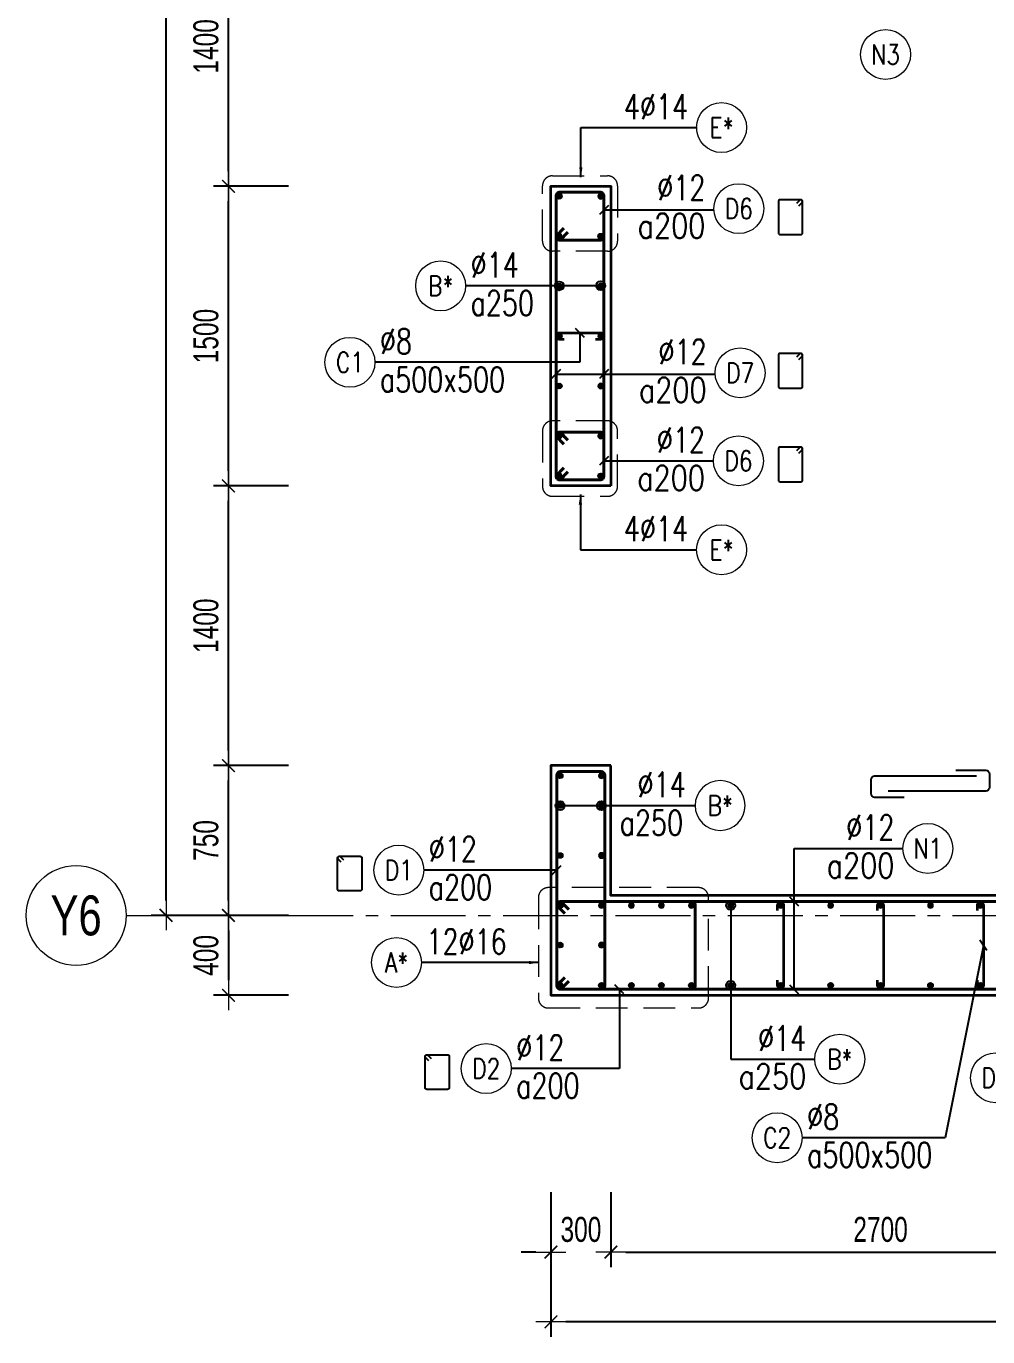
# Model space of a CAD drawing. Header units: millimetres. Extents: x 988833 to 1318015, y -9365 to 47591.
# Drawn here: x 1135475 to 1140289, y -1224 to 5337 of the extents above; entities that cross this region are included whole.
import ezdxf
from ezdxf.enums import TextEntityAlignment as Align

# ---------------------------------------------------------------- set-up
doc = ezdxf.new("R2010")
doc.units = ezdxf.units.MM
doc.header["$MEASUREMENT"] = 0
doc.linetypes.add('HIDDEN2', pattern=[4.7625, 3.175, -1.5875])
doc.linetypes.add('OF_Grid_1$0$CENTER2', pattern=[1.125, 0.75, -0.125, 0.125, -0.125])
doc.layers.get('0').update_dxf_attribs({"lineweight": 20})
doc.layers.get('Defpoints').update_dxf_attribs({"color": 151, "lineweight": 9})
for name, color, linetype, lineweight in [('KC-LEADER', 153, 'Continuous', 18), ('KC-THEP', 6, 'Continuous', 40), ('NDC_S_DIM', 1, 'Continuous', 15), ('NDC_S_HIDDEN', 8, 'HIDDEN2', 13), ('NDC_S_LEADER', 1, 'Continuous', 15), ('NDC_S_REBAR', 4, 'Continuous', 35), ('NDC_S_STIRRUP', 4, 'Continuous', 40), ('NDC_S_VN TEXT', 7, 'Continuous', 20), ('NDC_S_WALL', 6, 'Continuous', 35), ('OF_Grid_1$0$NDC_S_AXIS', 5, 'OF_Grid_1$0$CENTER2', 13), ('OF_Grid_1$0$NDC_S_SYMBOL', 1, 'Continuous', 15), ('OF_Grid_1$0$NDC_S_TEXT SYMBOL', 7, 'Continuous', 20)]:
    doc.layers.add(name, color=color, linetype=linetype, lineweight=lineweight)
doc.layers.add('Ligature', color=1, linetype='Continuous')
doc.styles.add('NDC_ARIAL', font='arial.ttf', dxfattribs={"width": 0.85})
doc.styles.add('NDC_DIM', font='', dxfattribs={"width": 0.75})
doc.styles.add('NDC_EN TXT', font='romans.shx', dxfattribs={"width": 0.8})
doc.styles.add('OF_Grid_1$0$NDC_ANNO', font='', dxfattribs={"width": 0.8})
doc.styles.get('NDC_DIM').set_extended_font_data('Dotum')
doc.styles.get('OF_Grid_1$0$NDC_ANNO').set_extended_font_data('Dotum')
doc.dimstyles.new('NDC_1-50', dxfattribs={"dimscale": 50, "dimtxt": 2.5, "dimasz": 1, "dimexe": 1.5, "dimexo": 0, "dimgap": 0.8, "dimtad": 1, "dimdec": 0, "dimdsep": 46, "dimtxsty": 'NDC_ARIAL', "dimblk": 'DIMMARK', "dimcen": 49999.938995, "dimdle": 1.5, "dimclrd": 1, "dimclre": 1, "dimclrt": 3, "dimadec": 0, "dimazin": 0, "dimtfac": 1, "dimtdec": 0, "dimtix": 1, "dimtmove": 2, "dimatfit": 3, "dimfxl": 1, "dimarcsym": 0})
doc.dimstyles.new('NDC_dim_30', dxfattribs={"dimscale": 30, "dimtxt": 2.5, "dimasz": 1.5, "dimexe": 1.5, "dimexo": 2.5, "dimgap": 1, "dimtad": 1, "dimdec": 0, "dimzin": 0, "dimdsep": 46, "dimtxsty": 'NDC_DIM', "dimblk": 'DIMMARK', "dimcen": 0.09, "dimdle": 1.2, "dimclrd": 1, "dimclre": 1, "dimclrt": 3, "dimadec": 0, "dimazin": 0, "dimtfac": 1, "dimtdec": 0, "dimtix": 1, "dimtofl": 0, "dimtmove": 0, "dimatfit": 3, "dimfxl": 6, "dimfxlon": 1, "dimtolj": 1, "dimtzin": 0, "dimarcsym": 0})
doc.dimstyles.new('NDC_dim_50', dxfattribs={"dimscale": 50, "dimtxt": 2.5, "dimasz": 1.5, "dimexe": 1.5, "dimexo": 2.5, "dimgap": 1, "dimtad": 1, "dimdec": 0, "dimzin": 0, "dimdsep": 46, "dimtxsty": 'NDC_DIM', "dimblk": 'DIMMARK', "dimcen": 0.09, "dimdle": 1.2, "dimclrd": 1, "dimclre": 1, "dimclrt": 3, "dimadec": 0, "dimazin": 0, "dimtfac": 1, "dimtdec": 0, "dimtix": 1, "dimtofl": 0, "dimtmove": 0, "dimatfit": 3, "dimfxl": 6, "dimfxlon": 1, "dimtolj": 1, "dimtzin": 0, "dimarcsym": 0})

# ---------------------------------------------------------------- blocks, each defined once
blk = doc.blocks.new('THEP')
at = {"layer": 'KC-LEADER', "color": 6}
blk.add_circle((0, 0), 14, dxfattribs=at)
at = {"layer": 'KC-THEP'}
for p, q in [((-14, 0), (14, 0)), ((9.9, 9.9), (-9.9, -9.9)), ((-9.9, 9.9), (9.9, -9.9)), ((0, 14), (0, -14))]:
    blk.add_line(p, q, dxfattribs=at)
blk = doc.blocks.new('*U11')
blk.add_circle((-2.5, 0), 2.5)
at = {"layer": 'NDC_S_VN TEXT', "color": 3, "style": 'NDC_EN TXT', "width": 0.75}
for tag, p in [('DK1', (0.5, 0.85)), ('KC1', (0.5, -2.97))]:
    blk.add_attdef(tag, p, '', height=2.5, dxfattribs=at)
at = {"layer": 'NDC_S_VN TEXT', "color": 7, "style": 'NDC_EN TXT', "width": 0.8}
blk.add_attdef('SH2', text='', height=2, dxfattribs=at).set_placement((-2.5, 0), align=Align.MIDDLE)
blk = doc.blocks.new('DIMMARK')
at = {"layer": 'NDC_S_DIM', "color": 1}
blk.add_line((-1.5, 0), (1, 0), dxfattribs=at)
at = {"layer": 'NDC_S_DIM', "color": 2, "const_width": 0.1}
blk.add_lwpolyline([(-0.424, -0.424), (0.424, 0.424)], dxfattribs=at)
blk = doc.blocks.new('*U13')
blk.add_circle((-2.5, 0), 2.5)
at = {"layer": 'NDC_S_VN TEXT', "color": 3, "style": 'NDC_EN TXT', "width": 0.75}
blk.add_attdef('DK1', (0.5, 0.85), '', height=2.5, dxfattribs=at)
at = {"layer": 'NDC_S_VN TEXT', "color": 7, "style": 'NDC_EN TXT', "width": 0.8}
blk.add_attdef('SH2', text='', height=2, dxfattribs=at).set_placement((-2.5, 0), align=Align.MIDDLE)
blk = doc.blocks.new('*U10')
blk.add_circle((2.5, 0), 2.5)
at = {"layer": 'NDC_S_VN TEXT', "color": 3, "style": 'NDC_EN TXT'}
for tag, width, p in [('DK2', 0.75, (-0.85, 0.85)), ('KC2', 0.8, (-0.85, -2.97))]:
    blk.add_attdef(tag, text='', height=2.5, dxfattribs=dict(at, width=width)).set_placement(p, align=Align.RIGHT)
at = {"layer": 'NDC_S_VN TEXT', "color": 7, "style": 'NDC_EN TXT', "width": 0.8}
blk.add_attdef('SH3', text='', height=2, dxfattribs=at).set_placement((2.5, 0), align=Align.MIDDLE)
blk = doc.blocks.new('*U12')
blk.add_circle((-2.5, 0), 2.5)
at = {"layer": 'NDC_S_VN TEXT', "color": 3, "style": 'NDC_EN TXT', "width": 0.75}
for tag, p in [('DK1', (0.5, 0.85)), ('KC1', (0.5, -2.97))]:
    blk.add_attdef(tag, p, '', height=2.5, dxfattribs=at)
at = {"layer": 'NDC_S_VN TEXT', "color": 7, "style": 'NDC_EN TXT', "width": 0.8}
blk.add_attdef('SH2', text='', height=2, dxfattribs=at).set_placement((-2.5, 0), align=Align.MIDDLE)
blk = doc.blocks.new('*U9')
blk.add_circle((2.5, 0), 2.5)
at = {"layer": 'NDC_S_VN TEXT', "color": 3, "style": 'NDC_EN TXT', "width": 0.75}
blk.add_attdef('DK2', text='', height=2.5, dxfattribs=at).set_placement((-0.85, 0.85), align=Align.RIGHT)
at = {"layer": 'NDC_S_VN TEXT', "color": 7, "style": 'NDC_EN TXT', "width": 0.8}
blk.add_attdef('SH3', text='', height=2, dxfattribs=at).set_placement((2.5, 0), align=Align.MIDDLE)
blk = doc.blocks.new('*D780')
at = {"layer": 'Defpoints', "color": 0, "transparency": 16777216}
for p in [(1138102, 485.6), (1145201.8, -336), (1138102, -1148.8)]:
    blk.add_point(p, dxfattribs=at)
at = {"layer": 'NDC_S_DIM', "color": 1, "lineweight": -2, "transparency": 16777216}
for p, q in [((1138102, -848.8), (1138102, -1223.8)), ((1145201.8, -848.8), (1145201.8, -1223.8)), ((1145126.8, -1148.8), (1138177, -1148.8))]:
    blk.add_line(p, q, dxfattribs=at)
at = {"layer": 'NDC_S_DIM', "color": 1, "lineweight": -2, "transparency": 16777216, "xscale": 75, "yscale": 75, "zscale": 75, "rotation": 180}
blk.add_blockref('DIMMARK', (1138102, -1148.8), dxfattribs=at)
at = {"layer": 'NDC_S_DIM', "color": 1, "lineweight": -2, "transparency": 16777216, "xscale": 75, "yscale": 75, "zscale": 75}
blk.add_blockref('DIMMARK', (1145201.8, -1148.8), dxfattribs=at)
at = {"layer": 'NDC_S_DIM', "color": 3, "transparency": 16777216, "insert": (1141651.9, -1036.2), "char_height": 125, "attachment_point": 5, "style": 'NDC_DIM'}
blk.add_mtext('\\A1;7100', dxfattribs=at)
blk = doc.blocks.new('*D781')
at = {"layer": 'Defpoints', "color": 0, "ltscale": 200, "transparency": 16777216}
for p in [(1138102, 485.6), (1138402, 485.6), (1138102, -799.6)]:
    blk.add_point(p, dxfattribs=at)
at = {"layer": 'NDC_S_DIM', "color": 1, "lineweight": -2, "ltscale": 200, "transparency": 16777216}
for p, q in [((1138102, -499.6), (1138102, -874.6)), ((1138402, -499.6), (1138402, -874.6)), ((1138027, -799.6), (1137952, -799.6)), ((1138477, -799.6), (1138552, -799.6))]:
    blk.add_line(p, q, dxfattribs=at)
at = {"layer": 'NDC_S_DIM', "color": 1, "lineweight": -2, "ltscale": 200, "transparency": 16777216, "xscale": 75, "yscale": 75, "zscale": 75}
blk.add_blockref('DIMMARK', (1138102, -799.6), dxfattribs=at)
at = {"layer": 'NDC_S_DIM', "color": 1, "lineweight": -2, "ltscale": 200, "transparency": 16777216, "xscale": 75, "yscale": 75, "zscale": 75, "rotation": 180}
blk.add_blockref('DIMMARK', (1138402, -799.6), dxfattribs=at)
at = {"layer": 'NDC_S_DIM', "color": 3, "ltscale": 200, "transparency": 16777216, "insert": (1138252, -687), "char_height": 125, "attachment_point": 5, "style": 'NDC_DIM'}
blk.add_mtext('\\A1;300', dxfattribs=at)
blk = doc.blocks.new('*U55')
at = {"layer": 'OF_Grid_1$0$NDC_S_SYMBOL'}
blk.add_line((5, 0), (9, 0), dxfattribs=at)
blk.add_circle((0, 0), 5, dxfattribs=at)
at = {"layer": 'OF_Grid_1$0$NDC_S_TEXT SYMBOL', "color": 7, "style": 'OF_Grid_1$0$NDC_ANNO', "width": 0.8}
blk.add_attdef('GRID', text='', height=4, rotation=270, dxfattribs=at).set_placement((0, 0), align=Align.MIDDLE)
blk = doc.blocks.new('*D800')
at = {"layer": 'Defpoints', "color": 0, "ltscale": 200, "transparency": 16777216}
for p in [(1138402, 885.6), (1136487.4, 485.6), (1138164.1, 485.6)]:
    blk.add_point(p, dxfattribs=at)
at = {"layer": 'NDC_S_DIM', "color": 1, "lineweight": -2, "ltscale": 200, "transparency": 16777216}
for p, q in [((1136787.4, 885.6), (1136412.4, 885.6)), ((1136487.4, 810.6), (1136487.4, 560.6)), ((1136787.4, 485.6), (1136412.4, 485.6))]:
    blk.add_line(p, q, dxfattribs=at)
at = {"layer": 'NDC_S_DIM', "color": 1, "lineweight": -2, "ltscale": 200, "transparency": 16777216, "xscale": 75, "yscale": 75, "zscale": 75}
for p, rotation in [((1136487.4, 885.6), 90), ((1136487.4, 485.6), 270)]:
    blk.add_blockref('DIMMARK', p, dxfattribs=dict(at, rotation=rotation))
at = {"layer": 'NDC_S_DIM', "color": 3, "ltscale": 200, "transparency": 16777216, "insert": (1136374.9, 685.6), "char_height": 125, "attachment_point": 5, "rotation": 90, "style": 'NDC_DIM'}
blk.add_mtext('\\A1;400', dxfattribs=at)
blk = doc.blocks.new('*D801')
at = {"layer": 'Defpoints', "color": 0, "ltscale": 200, "transparency": 16777216}
for p in [(1136174.8, 12485.6), (1138215.9, 12485.6), (1138216, 885.9)]:
    blk.add_point(p, dxfattribs=at)
at = {"layer": 'NDC_S_DIM', "color": 1, "lineweight": -2, "ltscale": 200, "transparency": 16777216}
for p, q in [((1136474.8, 12485.6), (1136099.8, 12485.6)), ((1136174.8, 960.9), (1136174.8, 12410.6)), ((1136474.8, 885.9), (1136099.8, 885.9))]:
    blk.add_line(p, q, dxfattribs=at)
at = {"layer": 'NDC_S_DIM', "color": 1, "lineweight": -2, "ltscale": 200, "transparency": 16777216, "xscale": 75, "yscale": 75, "zscale": 75}
for p, rotation in [((1136174.8, 12485.6), 90), ((1136174.8, 885.9), 270)]:
    blk.add_blockref('DIMMARK', p, dxfattribs=dict(at, rotation=rotation))
at = {"layer": 'NDC_S_DIM', "color": 3, "ltscale": 200, "transparency": 16777216, "insert": (1136062.3, 6685.7), "char_height": 125, "attachment_point": 5, "rotation": 90, "style": 'NDC_DIM'}
blk.add_mtext('\\A1;11600', dxfattribs=at)
blk = doc.blocks.new('*D809')
at = {"layer": 'Defpoints', "color": 0, "ltscale": 200, "transparency": 16777216}
for p in [(1141102, 985.6), (1138402, 485.6), (1141102, -799.6)]:
    blk.add_point(p, dxfattribs=at)
at = {"layer": 'NDC_S_DIM', "color": 1, "lineweight": -2, "ltscale": 200, "transparency": 16777216}
for p, q in [((1138402, -499.6), (1138402, -874.6)), ((1141102, -499.6), (1141102, -874.6)), ((1138477, -799.6), (1141027, -799.6))]:
    blk.add_line(p, q, dxfattribs=at)
at = {"layer": 'NDC_S_DIM', "color": 1, "lineweight": -2, "ltscale": 200, "transparency": 16777216, "xscale": 75, "yscale": 75, "zscale": 75, "rotation": 180}
blk.add_blockref('DIMMARK', (1138402, -799.6), dxfattribs=at)
at = {"layer": 'NDC_S_DIM', "color": 1, "lineweight": -2, "ltscale": 200, "transparency": 16777216, "xscale": 75, "yscale": 75, "zscale": 75}
blk.add_blockref('DIMMARK', (1141102, -799.6), dxfattribs=at)
at = {"layer": 'NDC_S_DIM', "color": 3, "ltscale": 200, "transparency": 16777216, "insert": (1139752, -687), "char_height": 125, "attachment_point": 5, "style": 'NDC_DIM'}
blk.add_mtext('\\A1;2700', dxfattribs=at)
blk = doc.blocks.new('*D822')
at = {"layer": 'Defpoints', "color": 0, "ltscale": 200, "transparency": 16777216}
for p in [(1136487.4, 1635.6), (1138402, 1635.6), (1138402, 885.6)]:
    blk.add_point(p, dxfattribs=at)
at = {"layer": 'NDC_S_DIM', "color": 1, "lineweight": -2, "ltscale": 200, "transparency": 16777216}
for p, q in [((1136787.4, 1635.6), (1136412.4, 1635.6)), ((1136487.4, 960.6), (1136487.4, 1560.6)), ((1136787.4, 885.6), (1136412.4, 885.6))]:
    blk.add_line(p, q, dxfattribs=at)
at = {"layer": 'NDC_S_DIM', "color": 1, "lineweight": -2, "ltscale": 200, "transparency": 16777216, "xscale": 75, "yscale": 75, "zscale": 75}
for p, rotation in [((1136487.4, 1635.6), 90), ((1136487.4, 885.6), 270)]:
    blk.add_blockref('DIMMARK', p, dxfattribs=dict(at, rotation=rotation))
at = {"layer": 'NDC_S_DIM', "color": 3, "ltscale": 200, "transparency": 16777216, "insert": (1136374.9, 1260.6), "char_height": 125, "attachment_point": 5, "rotation": 90, "style": 'NDC_DIM'}
blk.add_mtext('\\A1;750', dxfattribs=at)
blk = doc.blocks.new('*D823')
at = {"layer": 'Defpoints', "color": 0, "ltscale": 200, "transparency": 16777216}
for p in [(1136487.4, 3035.6), (1138158.1, 3035.6), (1138402, 1635.6)]:
    blk.add_point(p, dxfattribs=at)
at = {"layer": 'NDC_S_DIM', "color": 1, "lineweight": -2, "ltscale": 200, "transparency": 16777216}
for p, q in [((1136787.4, 3035.6), (1136412.4, 3035.6)), ((1136487.4, 1710.6), (1136487.4, 2960.6)), ((1136787.4, 1635.6), (1136412.4, 1635.6))]:
    blk.add_line(p, q, dxfattribs=at)
at = {"layer": 'NDC_S_DIM', "color": 1, "lineweight": -2, "ltscale": 200, "transparency": 16777216, "xscale": 75, "yscale": 75, "zscale": 75}
for p, rotation in [((1136487.4, 3035.6), 90), ((1136487.4, 1635.6), 270)]:
    blk.add_blockref('DIMMARK', p, dxfattribs=dict(at, rotation=rotation))
at = {"layer": 'NDC_S_DIM', "color": 3, "ltscale": 200, "transparency": 16777216, "insert": (1136374.9, 2335.6), "char_height": 125, "attachment_point": 5, "rotation": 90, "style": 'NDC_DIM'}
blk.add_mtext('\\A1;1400', dxfattribs=at)
blk = doc.blocks.new('*D824')
at = {"layer": 'Defpoints', "color": 0, "ltscale": 200, "transparency": 16777216}
for p in [(1136487.4, 4535.6), (1138252, 4535.6), (1138158.1, 3035.6)]:
    blk.add_point(p, dxfattribs=at)
at = {"layer": 'NDC_S_DIM', "color": 1, "lineweight": -2, "ltscale": 200, "transparency": 16777216}
for p, q in [((1136787.4, 4535.6), (1136412.4, 4535.6)), ((1136487.4, 3110.6), (1136487.4, 4460.6)), ((1136787.4, 3035.6), (1136412.4, 3035.6))]:
    blk.add_line(p, q, dxfattribs=at)
at = {"layer": 'NDC_S_DIM', "color": 1, "lineweight": -2, "ltscale": 200, "transparency": 16777216, "xscale": 75, "yscale": 75, "zscale": 75}
for p, rotation in [((1136487.4, 4535.6), 90), ((1136487.4, 3035.6), 270)]:
    blk.add_blockref('DIMMARK', p, dxfattribs=dict(at, rotation=rotation))
at = {"layer": 'NDC_S_DIM', "color": 3, "ltscale": 200, "transparency": 16777216, "insert": (1136374.9, 3785.6), "char_height": 125, "attachment_point": 5, "rotation": 90, "style": 'NDC_DIM'}
blk.add_mtext('\\A1;1500', dxfattribs=at)
blk = doc.blocks.new('*D825')
at = {"layer": 'Defpoints', "color": 0, "ltscale": 200, "transparency": 16777216}
for p in [(1136487.4, 5935.6), (1138252, 5935.6), (1138252, 4535.6)]:
    blk.add_point(p, dxfattribs=at)
at = {"layer": 'NDC_S_DIM', "color": 1, "lineweight": -2, "ltscale": 200, "transparency": 16777216}
for p, q in [((1136787.4, 5935.6), (1136412.4, 5935.6)), ((1136487.4, 4610.6), (1136487.4, 5860.6)), ((1136787.4, 4535.6), (1136412.4, 4535.6))]:
    blk.add_line(p, q, dxfattribs=at)
at = {"layer": 'NDC_S_DIM', "color": 1, "lineweight": -2, "ltscale": 200, "transparency": 16777216, "xscale": 75, "yscale": 75, "zscale": 75}
for p, rotation in [((1136487.4, 5935.6), 90), ((1136487.4, 4535.6), 270)]:
    blk.add_blockref('DIMMARK', p, dxfattribs=dict(at, rotation=rotation))
at = {"layer": 'NDC_S_DIM', "color": 3, "ltscale": 200, "transparency": 16777216, "insert": (1136374.9, 5235.6), "char_height": 125, "attachment_point": 5, "rotation": 90, "style": 'NDC_DIM'}
blk.add_mtext('\\A1;1400', dxfattribs=at)

msp = doc.modelspace()

# ---------------------------------------------------------------- linework, layer by layer
msp.add_circle((1139777.4, 5195), 125)
at = {"layer": 'Ligature'}
for points in [[(1139343.2, 4437.8), (1139359.2, 4453.8, 0.668179), (1139353.4, 4467.7), (1139248.8, 4467.7, 0.414214), (1139240.6, 4459.6), (1139240.6, 4302.4, 0.414214), (1139248.8, 4294.3), (1139353.4, 4294.3, 0.414214), (1139361.6, 4302.4), (1139361.6, 4459.6, 0.668179), (1139347.6, 4465.3), (1139331.7, 4449.4)], [(1139343.2, 3668.7), (1139359.1, 3684.6, 0.668179), (1139353.4, 3698.6), (1139248.7, 3698.6, 0.414214), (1139240.6, 3690.4), (1139240.6, 3533.3, 0.414214), (1139248.7, 3525.1), (1139353.4, 3525.1, 0.414214), (1139361.5, 3533.3), (1139361.5, 3690.4, 0.668179), (1139347.6, 3696.2), (1139331.6, 3680.2)], [(1139343.2, 3200.1), (1139359.1, 3216.1, 0.668179), (1139353.4, 3230), (1139248.7, 3230, 0.414214), (1139240.6, 3221.8), (1139240.6, 3064.7, 0.414214), (1139248.7, 3056.6), (1139353.4, 3056.6, 0.414214), (1139361.5, 3064.7), (1139361.5, 3221.8, 0.668179), (1139347.6, 3227.6), (1139331.6, 3211.6)], [(1137052.4, 1151.6), (1137036.4, 1167.6, -0.668179), (1137042.2, 1181.6), (1137146.8, 1181.6, -0.414214), (1137155, 1173.4), (1137155, 1016.3, -0.414214), (1137146.8, 1008.1), (1137042.2, 1008.1, -0.414214), (1137034, 1016.3), (1137034, 1173.4, -0.668179), (1137047.9, 1179.2), (1137063.9, 1163.2)], [(1137490.2, 158), (1137474.2, 174, -0.668179), (1137480, 188), (1137584.6, 188, -0.414214), (1137592.8, 179.8), (1137592.8, 22.7, -0.414214), (1137584.6, 14.5), (1137480, 14.5, -0.414214), (1137471.8, 22.7), (1137471.8, 179.8, -0.668179), (1137485.8, 185.6), (1137501.7, 169.6)]]:
    msp.add_lwpolyline(points, format="xyb", dxfattribs=at)
at = {"layer": 'Ligature', "elevation": 0}
for points in [[(1140232.4, 1582.5), (1139720.7, 1582.5, 0.414214), (1139703.1, 1564.9), (1139703.1, 1495.7, 0.414214), (1139720.7, 1478.1), (1139871, 1478.1)], [(1140128.8, 1612.5), (1140279, 1612.5, -0.414214), (1140296.6, 1594.9), (1140296.6, 1525.8, -0.414214), (1140279, 1508.2), (1139790.8, 1508.2)]]:
    msp.add_lwpolyline(points, format="xyb", dxfattribs=at)
at = {"layer": 'NDC_S_HIDDEN', "ltscale": 50}
for points in [[(1138109.5, 4587.7), (1138385.4, 4587.7, -0.414214), (1138435.4, 4537.7), (1138435.4, 4260.1, -0.414214), (1138385.4, 4210.1), (1138109.5, 4210.1, -0.414214), (1138059.5, 4260.1), (1138059.5, 4537.7, -0.414214)], [(1138109.5, 2983.6), (1138385.4, 2983.6, 0.414214), (1138435.4, 3033.6), (1138435.4, 3311.1, 0.414214), (1138385.4, 3361.1), (1138109.5, 3361.1, 0.414214), (1138059.5, 3311.1), (1138059.5, 3033.6, 0.414214)], [(1138088.9, 422.2), (1138841.1, 422.2, 0.414214), (1138891.1, 472.2), (1138891.1, 974.7, 0.414214), (1138841.1, 1024.7), (1138088.9, 1024.7, 0.414214), (1138038.9, 974.7), (1138038.9, 472.2, 0.414214)]]:
    msp.add_lwpolyline(points, format="xyb", close=True, dxfattribs=at)
at = {"layer": 'NDC_S_REBAR'}
for points in [[(1138325.7, 3770.6), (1138350.7, 3770.6, 1), (1138350.7, 3800.6), (1138143.7, 3800.6, 1), (1138143.7, 3770.6), (1138168.7, 3770.6)], [(1139236.9, 910.6), (1139236.9, 935.6, -1), (1139266.9, 935.6), (1139266.9, 535.6, -1), (1139236.9, 535.6), (1139236.9, 560.6)], [(1139736.9, 910.6), (1139736.9, 935.6, -1), (1139766.9, 935.6), (1139766.9, 535.6, -1), (1139736.9, 535.6), (1139736.9, 560.6)], [(1140236.9, 910.6), (1140236.9, 935.6, -1), (1140266.9, 935.6), (1140266.9, 535.6, -1), (1140236.9, 535.6), (1140236.9, 560.6)]]:
    msp.add_lwpolyline(points, format="xyb", dxfattribs=at)
at = {"layer": 'NDC_S_STIRRUP'}
for points in [[(1138167.2, 3125.6), (1138127.2, 3085.6, 0.414214), (1138147.2, 3065.6), (1138347.2, 3065.6, 0.414214), (1138367.2, 3085.6), (1138367.2, 4485.6, 0.414214), (1138347.2, 4505.6), (1138147.2, 4505.6, 0.414214), (1138127.2, 4485.6), (1138127.2, 3085.6, 0.414214), (1138147.2, 3065.6), (1138187.2, 3105.6)], [(1138167.2, 4326.1), (1138127.2, 4286.1, 0.414214), (1138147.2, 4266.1), (1138347.2, 4266.1, 0.414214), (1138367.2, 4286.1), (1138367.2, 4485.6, 0.414214), (1138347.2, 4505.6), (1138147.2, 4505.6, 0.414214), (1138127.2, 4485.6), (1138127.2, 4286.1, 0.414214), (1138147.2, 4266.1), (1138187.2, 4306.1)], [(1138167.2, 3245.1), (1138127.2, 3285.1, -0.414214), (1138147.2, 3305.1), (1138347.2, 3305.1, -0.414214), (1138367.2, 3285.1), (1138367.2, 3085.6, -0.414214), (1138347.2, 3065.6), (1138147.2, 3065.6, -0.414214), (1138127.2, 3085.6), (1138127.2, 3285.1, -0.414214), (1138147.2, 3305.1), (1138187.2, 3265.1)], [(1138171.2, 575.6), (1138131.2, 535.6, 0.414214), (1138151.2, 515.6), (1138351.2, 515.6, 0.414214), (1138371.2, 535.6), (1138371.2, 1585.6, 0.414214), (1138351.2, 1605.6), (1138151.2, 1605.6, 0.414214), (1138131.2, 1585.6), (1138131.2, 535.6, 0.414214), (1138151.2, 515.6), (1138191.2, 555.6)], [(1142761.2, 915.6), (1142801.2, 955.6, -0.414214), (1142821.2, 935.6), (1142821.2, 535.6, -0.414214), (1142801.2, 515.6), (1138151.2, 515.6, -0.414214), (1138131.2, 535.6), (1138131.2, 935.6, -0.414214), (1138151.2, 955.6), (1142801.2, 955.6, -0.414214), (1142821.2, 935.6), (1142781.2, 895.6)], [(1138191.2, 915.6), (1138151.2, 955.6, 0.414214), (1138131.2, 935.6), (1138131.2, 535.6, 0.414214), (1138151.2, 515.6), (1138804.7, 515.6, 0.414214), (1138824.7, 535.6), (1138824.7, 935.6, 0.414214), (1138804.7, 955.6), (1138151.2, 955.6, 0.414214), (1138131.2, 935.6), (1138171.2, 895.6)]]:
    msp.add_lwpolyline(points, format="xyb", dxfattribs=at)
at = {"layer": 'NDC_S_WALL'}
for points in [[(1141102, 12385.6), (1141102, 985.6), (1138402, 985.6), (1138402, 1635.6)], [(1138402, 1635.6), (1138102, 1635.6), (1138102, 485.6), (1142802, 485.6), (1142802, 985.6), (1141402, 985.6), (1141402, 2535.6), (1142802, 2535.6), (1142802, 2835.6), (1141402, 2835.6), (1141402, 9885.6)], [(1138402, 3035.6), (1138102, 3035.6), (1138102, 4535.6), (1138402, 4535.6), (1138402, 3035.6)]]:
    msp.add_lwpolyline(points, dxfattribs=at)
at = {"layer": 'OF_Grid_1$0$NDC_S_AXIS', "ltscale": 500}
msp.add_line((1136174.8, 885.6), (1152025.2, 885.6), dxfattribs=at)

# ---------------------------------------------------------------- block references
at = {"layer": 'KC-THEP'}
for p, rotation in [((1138143.7, 4485.6), 189.6685644363809), ((1138350.7, 4285.6), 9.668564436380926), ((1138143.7, 4035.6), 189.6685644363809), ((1138143.7, 3785.6), 189.6685644363809), ((1138143.7, 3535.6), 189.6685644363809), ((1138143.7, 3285.6), 189.6685644363809), ((1138350.7, 3085.6), 9.668564436380946), ((1138147.7, 1584.8), 189.6685644363809), ((1138147.7, 1435.6), 189.6685644363809), ((1138147.7, 1185.6), 189.6685644363809), ((1138147.7, 935.6), 189.6685644363809), ((1138147.7, 737.2), 189.6685644363809), ((1138354.7, 535.6), 9.66856443638095), ((1138504.7, 535.6), 9.66856443638095), ((1138654.7, 535.6), 9.66856443638095), ((1138804.7, 535.6), 9.66856443638095), ((1139001.9, 535.6), 9.668564436380946), ((1139251.9, 535.6), 9.668564436380946), ((1139501.9, 535.6), 9.668564436380946), ((1139751.9, 535.6), 9.668564436380946), ((1140001.9, 535.6), 9.668564436380946), ((1140251.9, 535.6), 9.668564436380946)]:
    msp.add_blockref('THEP', p, dxfattribs=dict(at, rotation=rotation))
at = {"layer": 'KC-THEP', "xscale": -1}
for p, rotation in [((1138350.7, 4485.6), 170.331435563619), ((1138143.7, 4285.6), 350.3314355636191), ((1138350.7, 4035.6), 170.331435563619), ((1138350.7, 3785.6), 170.331435563619), ((1138350.7, 3535.6), 170.331435563619), ((1138350.7, 3285.6), 170.331435563619), ((1138143.7, 3085.6), 350.3314355636191), ((1138354.7, 1584.8), 170.331435563619), ((1138354.7, 1435.6), 170.331435563619), ((1138354.7, 1185.6), 170.331435563619), ((1138354.7, 935.6), 170.331435563619), ((1138504.7, 935.6), 170.331435563619), ((1138654.7, 935.6), 170.331435563619), ((1138804.7, 935.6), 170.331435563619), ((1139001.9, 935.6), 170.331435563619), ((1139251.9, 935.6), 170.331435563619), ((1139501.9, 935.6), 170.331435563619), ((1139751.9, 935.6), 170.331435563619), ((1140001.9, 935.6), 170.331435563619), ((1140251.9, 935.6), 170.331435563619), ((1138354.7, 737.2), 170.331435563619), ((1138147.7, 535.6), 350.3314355636191)]:
    msp.add_blockref('THEP', p, dxfattribs=dict(at, rotation=rotation))
at = {"layer": 'NDC_S_VN TEXT', "xscale": 50, "yscale": 50, "zscale": 50}
for name, p, values in [('*U9', (1138831, 4829.2), {'SH3': 'E*', 'DK2': '4%%C14'}), ('*U10', (1138917.4, 4423.5), {'SH3': 'D6', 'DK2': '%%c12', 'KC2': 'a200'}), ('*U11', (1137674.7, 4036.8), {'SH2': 'B*', 'DK1': '%%C14', 'KC1': 'a250'}), ('*U11', (1137220.7, 3654.3), {'SH2': 'C1', 'DK1': '%%c8', 'KC1': 'a500x500'}), ('*U10', (1138923.8, 3601.8), {'SH3': 'D7', 'DK2': '%%c12', 'KC2': 'a200'}), ('*U10', (1138915.4, 3161.1), {'SH3': 'D6', 'DK2': '%%c12', 'KC2': 'a200'}), ('*U9', (1138831, 2716.1), {'SH3': 'E*', 'DK2': '4%%C14'}), ('*U10', (1139863.8, 1220.9), {'SH3': 'N1', 'DK2': '%%C12', 'KC2': 'a200'}), ('*U11', (1137465.3, 1112.7), {'SH2': 'D1', 'DK1': '%%C12', 'KC1': 'a200'}), ('*U13', (1137453.5, 649.8), {'SH2': 'A*', 'DK1': '12%%C16'}), ('*U10', (1139422.5, 165.9), {'SH3': 'B*', 'DK2': '%%C14', 'KC2': 'a250'}), ('*U11', (1137903.1, 119), {'SH2': 'D2', 'DK1': '%%C12', 'KC1': 'a200'}), ('*U11', (1140452.8, 72.4), {'SH2': 'D2', 'DK1': '%%C12', 'KC1': 'a200'}), ('*U12', (1139359.4, -227.4), {'SH2': 'C2', 'DK1': '%%c8', 'KC1': 'a500x500'})]:
    msp.add_blockref(name, p, dxfattribs=at).add_auto_attribs(values)
at = {"layer": 'NDC_S_VN TEXT'}
ref = msp.add_blockref('*U11', (1138823.7, 1435.6), dxfattribs=dict(at, xscale=-50, yscale=50, zscale=50))
ref.add_attrib('SH2', 'B*', dxfattribs={"color": 7, "height": 100, "style": 'NDC_EN TXT', "width": 0.8}).set_placement((1138948.7, 1435.6), align=Align.MIDDLE)
ref.add_attrib('DK1', '%%C14', (1138535.3, 1477.9), dxfattribs={"color": 3, "height": 125, "style": 'NDC_EN TXT', "width": 0.75})
ref.add_attrib('KC1', 'a250', (1138446, 1287), dxfattribs={"color": 3, "height": 125, "style": 'NDC_EN TXT', "width": 0.75})
at = {"layer": 'OF_Grid_1$0$NDC_S_AXIS'}
ref = msp.add_blockref('*U55', (1135724.8, 885.6), dxfattribs=dict(at, xscale=50, yscale=50, zscale=50))
ref.add_attrib('GRID', 'Y6', dxfattribs={"layer": 'OF_Grid_1$0$NDC_S_TEXT SYMBOL', "color": 7, "height": 200, "style": 'OF_Grid_1$0$NDC_ANNO', "width": 0.8}).set_placement((1135724.8, 885.6), align=Align.MIDDLE)

# ---------------------------------------------------------------- texts
at = {"layer": 'NDC_S_VN TEXT', "color": 7, "style": 'NDC_EN TXT', "width": 0.8}
msp.add_attdef('N3', text='3', height=100, dxfattribs=at).set_placement((1139777.4, 5195), align=Align.MIDDLE)

# ---------------------------------------------------------------- dimensions: what is measured, and where the dimension line sits
at = {"layer": 'NDC_S_DIM', "ltscale": 200}
for base, p1, p2, angle, picture, middle in [((1136174.8, 12485.6), (1138216, 885.9), (1138215.9, 12485.6), 90, '*D801', (1136062.3, 6685.7)), ((1136487.4, 5935.6), (1138252, 4535.6), (1138252, 5935.6), 90, '*D825', (1136374.9, 5235.6)), ((1136487.4, 4535.6), (1138158.1, 3035.6), (1138252, 4535.6), 90, '*D824', (1136374.9, 3785.6)), ((1136487.4, 3035.6), (1138402, 1635.6), (1138158.1, 3035.6), 90, '*D823', (1136374.9, 2335.6)), ((1136487.4, 1635.6), (1138402, 885.6), (1138402, 1635.6), 90, '*D822', (1136374.9, 1260.6)), ((1141102, -799.6), (1138402, 485.6), (1141102, 985.6), 180, '*D809', (1139752, -687)), ((1138102, -799.6), (1138402, 485.6), (1138102, 485.6), 180, '*D781', (1138252, -687))]:
    dim = msp.add_linear_dim(base=base, p1=p1, p2=p2, angle=angle, dimstyle='NDC_dim_50', override={"dimtmove": 1}, dxfattribs=at)
    dim.commit()
    dim.dimension.update_dxf_attribs({"geometry": picture, "text_midpoint": middle})
dim = msp.add_linear_dim(base=(1136487.4, 485.6), p1=(1138402, 885.6), p2=(1138164.1, 485.6), angle=90, dimstyle='NDC_dim_50', override={"dimtmove": 1}, dxfattribs=at)
dim.commit()
dim.dimension.update_dxf_attribs({"geometry": '*D800', "text_midpoint": (1136487.4, 685.6), "dimtype": 160})
at = {"layer": 'NDC_S_DIM'}
dim = msp.add_linear_dim(base=(1138102, -1148.8), p1=(1145201.8, -336), p2=(1138102, 485.6), angle=180, dimstyle='NDC_dim_50', override={"dimtmove": 1}, dxfattribs=at)
dim.commit()
dim.dimension.update_dxf_attribs({"geometry": '*D780', "text_midpoint": (1141651.9, -1036.2)})

# ---------------------------------------------------------------- leaders
at = {"layer": 'NDC_S_LEADER'}
for points, dimstyle, override in [([(1138251.7, 4580.3), (1138251.7, 4829.2), (1138833.3, 4829.2)], 'NDC_1-50', {"dimgap": 0.8, "dimtad": 0}), ([(1138367.2, 4417.2), (1138917.5, 4417.2)], 'NDC_dim_30', {"dimtad": 0, "dimldrblk": 'Oblique'}), ([(1138351, 4037.3), (1137674.7, 4036.8)], 'NDC_dim_30', {"dimtad": 0, "dimldrblk": 'Origin'}), ([(1138143.4, 4037.1), (1137674.7, 4036.8)], 'NDC_dim_30', {"dimtad": 0, "dimldrblk": 'Origin'}), ([(1138247.2, 3800.6), (1138247.2, 3654.6), (1137220.7, 3654.4)], 'NDC_dim_30', {"dimtad": 0, "dimldrblk": 'Oblique'}), ([(1138127.2, 3595.4), (1138924, 3595.4)], 'NDC_dim_30', {"dimtad": 0, "dimldrblk": 'Oblique'}), ([(1138367.2, 3595.4), (1138924, 3595.4)], 'NDC_dim_30', {"dimtad": 0, "dimldrblk": 'Oblique'}), ([(1138367.1, 3161.1), (1138917.5, 3161.1)], 'NDC_dim_30', {"dimtad": 0, "dimldrblk": 'Oblique'}), ([(1138249.3, 2992.1), (1138249.3, 2716.1), (1138830.9, 2716.1)], 'NDC_1-50', {"dimgap": 0.8, "dimtad": 0}), ([(1138147.7, 1435.6), (1138823.7, 1435.6)], 'NDC_dim_30', {"dimtad": 0, "dimldrblk": 'Origin'}), ([(1138354.7, 1435.6), (1138823.7, 1435.6)], 'NDC_dim_30', {"dimtad": 0, "dimldrblk": 'Origin'}), ([(1139319.1, 515.6), (1139319.1, 1220.7), (1139863.8, 1220.7)], 'NDC_dim_30', {"dimtad": 0, "dimldrblk": 'Oblique'}), ([(1139319.1, 955.6), (1139319.1, 1220.7), (1139863.8, 1220.7)], 'NDC_dim_30', {"dimtad": 0, "dimldrblk": 'Oblique'}), ([(1138131.2, 1112.7), (1137463.2, 1112.7)], 'NDC_dim_30', {"dimtad": 0, "dimldrblk": 'Oblique'}), ([(1139001.9, 935.6), (1139001.9, 165.7), (1139422.5, 165.7)], 'NDC_dim_30', {"dimgap": 1, "dimtad": 0, "dimldrblk": 'Origin'}), ([(1140266.9, 735.6), (1140074.7, -227.4), (1139359.4, -227.4)], 'NDC_dim_30', {"dimtad": 0, "dimldrblk": 'Oblique'}), ([(1138444.7, 515.6), (1138444.7, 119), (1137903.1, 119)], 'NDC_dim_30', {"dimgap": 1, "dimtad": 0, "dimldrblk": 'Oblique'}), ([(1139001.9, 535.6), (1139001.9, 165.7), (1139422.5, 165.7)], 'NDC_dim_30', {"dimgap": 1, "dimtad": 0, "dimldrblk": 'Origin'})]:
    msp.add_leader(points, dimstyle=dimstyle, override=override, dxfattribs=at)
msp.add_leader([(1138041.6, 649.8), (1137453.5, 649.8)], dimstyle='NDC_1-50', dxfattribs=at)

doc.saveas('drawing.dxf')
